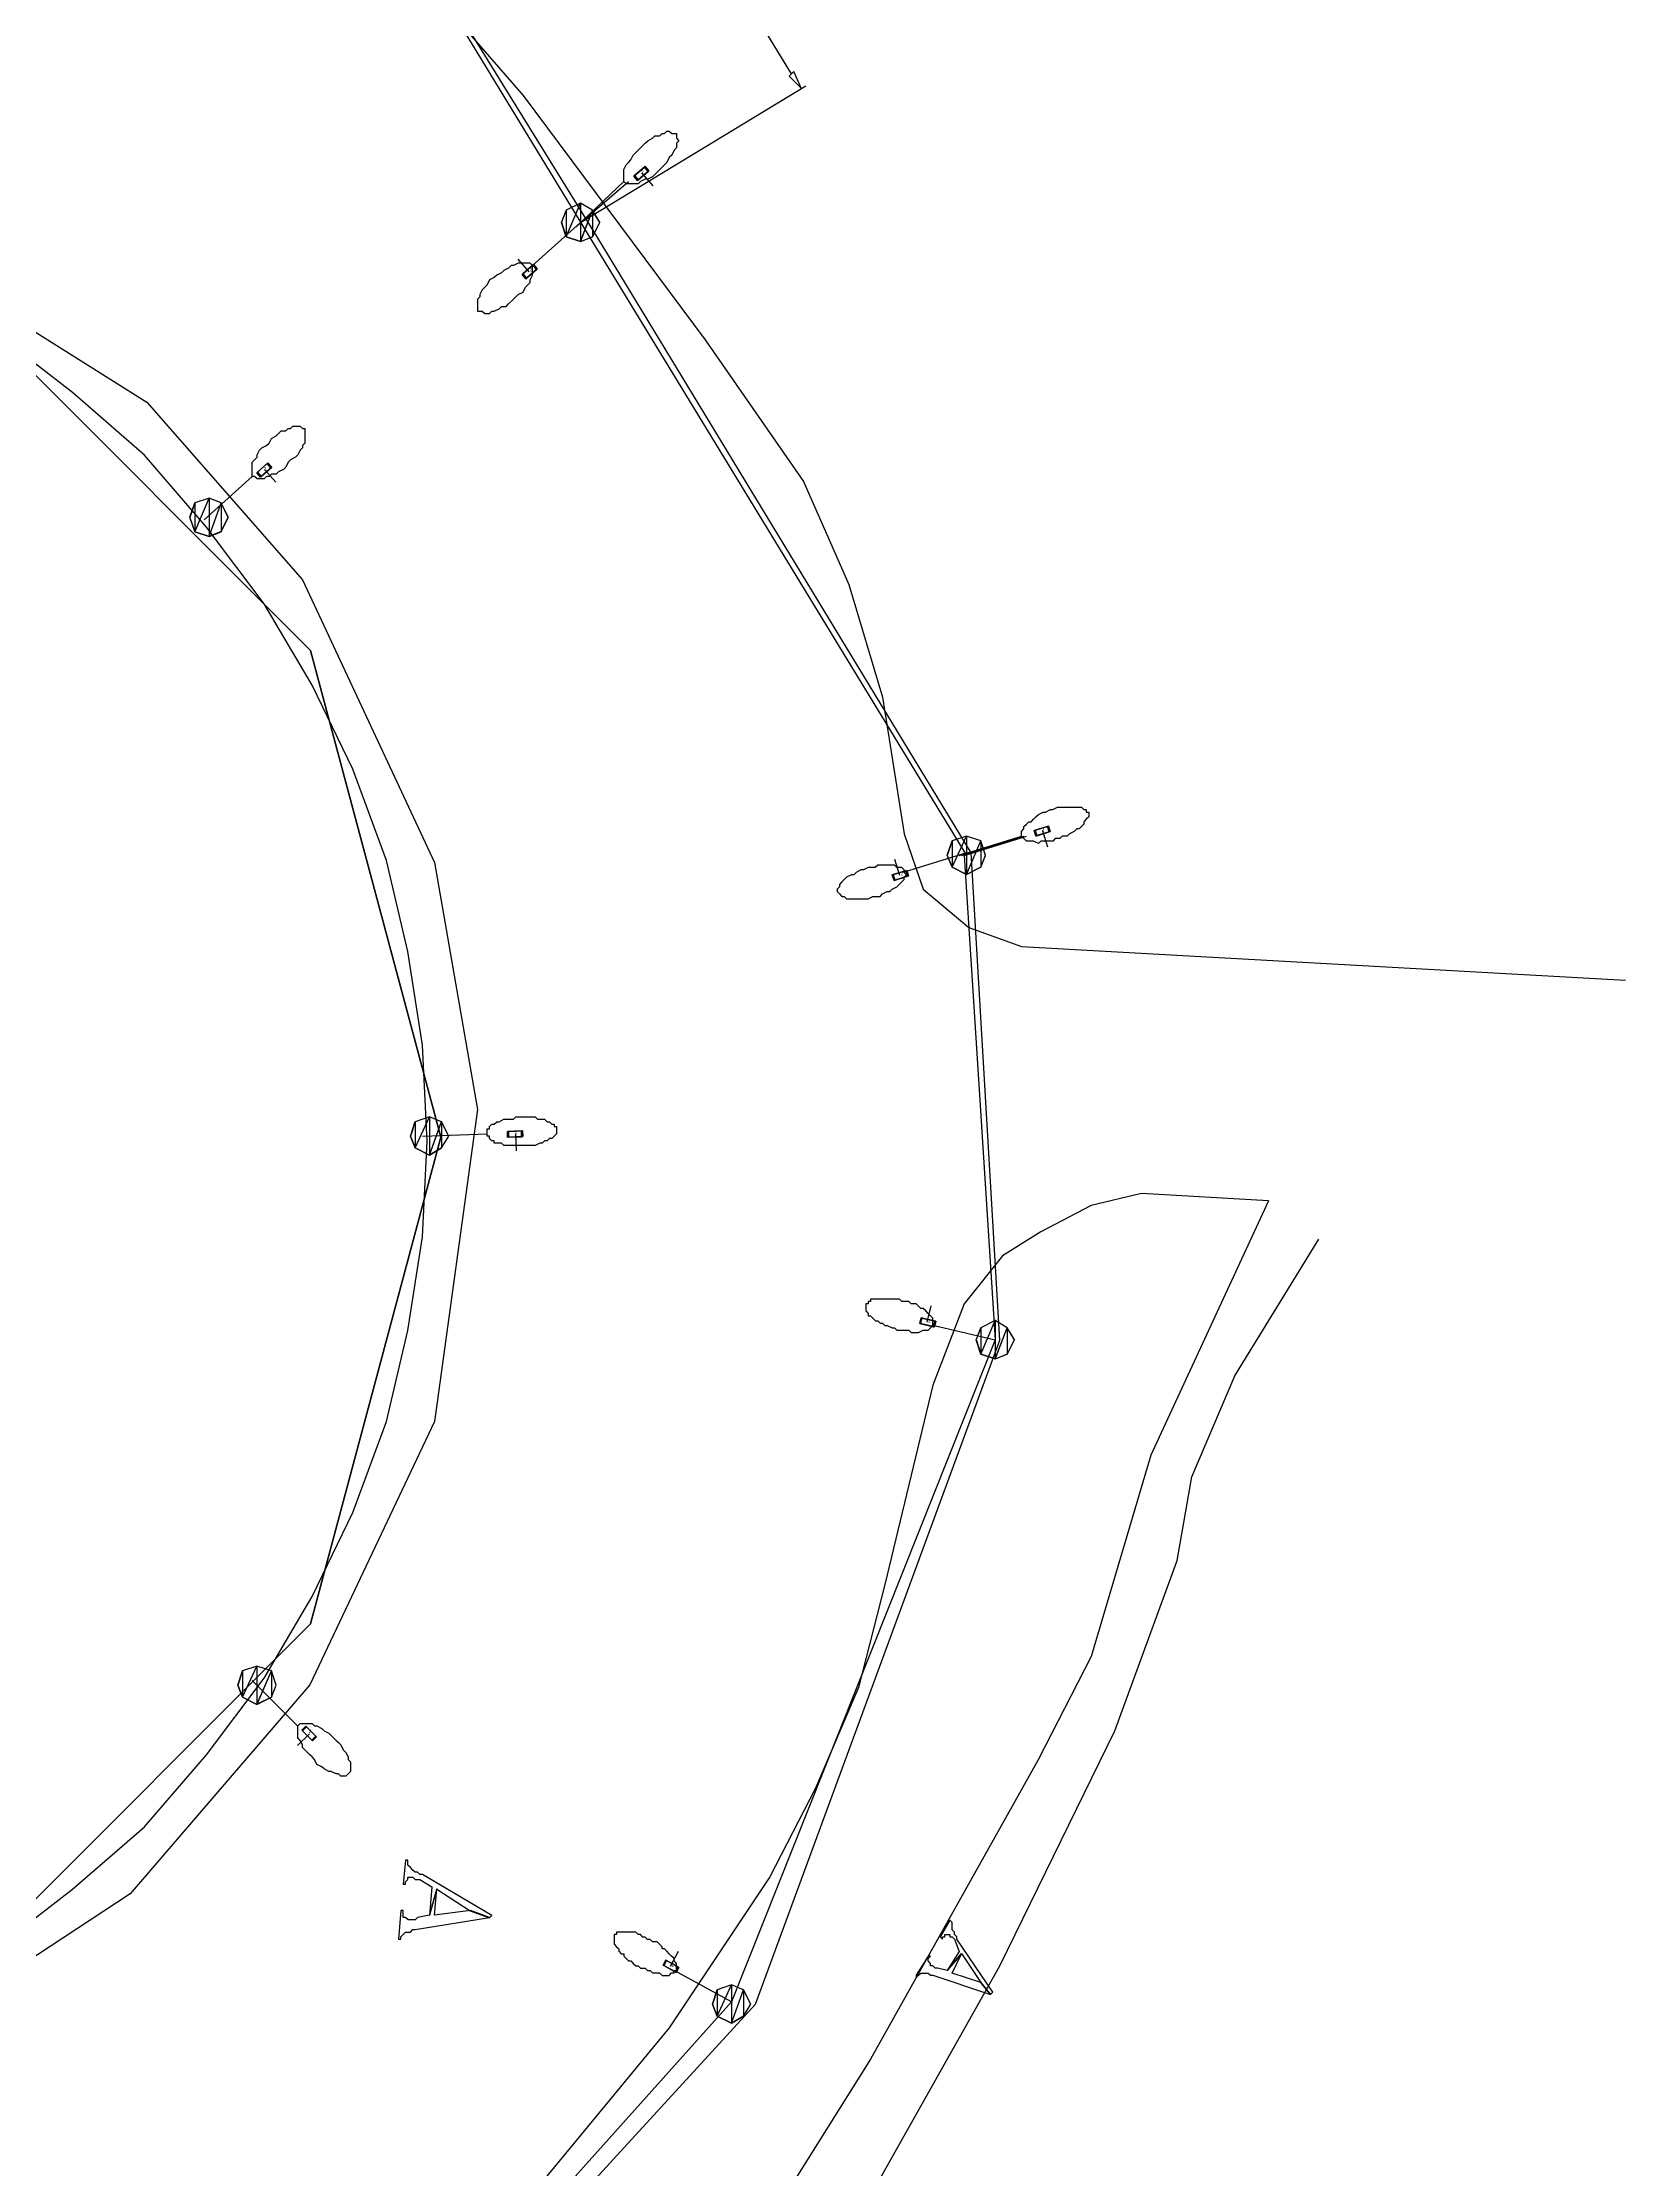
# Model space of a CAD drawing. Extents: x 212106 to 638151, y -1311344 to 1260505.
# Drawn here: x 316853 to 364030, y -343295 to -279941 of the extents above; entities that cross this region are included whole.
import ezdxf

# ---------------------------------------------------------------- set-up
doc = ezdxf.new("R2010")
doc.units = 0
doc.header["$MEASUREMENT"] = 0
for name, color, linetype in [('at_Entity', 7, 'Continuous'), ('DLXLUM02', 6, 'Continuous'), ('DLXLUMEX', 2, 'Continuous'), ('DLXSCENE', 7, 'Continuous')]:
    doc.layers.add(name, color=color, linetype=linetype)

# ---------------------------------------------------------------- blocks, each defined once
blk = doc.blocks.new('*U75')
at = {"color": 1}
blk.add_line((-22, -20), (-353, 355), dxfattribs=at)
for p, q in [((79, 183), (-236, -95)), ((-236, -95), (79, 183)), ((101, 203), (-214, -75)), ((-214, -75), (101, 203)), ((-124, -222), (191, 56)), ((191, 56), (-124, -222)), ((-101, -203), (214, 75)), ((214, 75), (-101, -203)), ((101, 203), (79, 183)), ((79, 183), (101, 203)), ((191, 56), (79, 183)), ((79, 183), (191, 56)), ((214, 75), (101, 203)), ((101, 203), (214, 75)), ((191, 56), (214, 75)), ((214, 75), (191, 56)), ((-214, -75), (-236, -95)), ((-236, -95), (-214, -75)), ((-236, -95), (-124, -222)), ((-124, -222), (-236, -95)), ((-214, -75), (-101, -203)), ((-101, -203), (-214, -75)), ((-101, -203), (-124, -222)), ((-124, -222), (-101, -203))]:
    blk.add_line(p, q)
at = {"layer": 'DLXLUMEX', "color": 7}
blk.add_text('2', height=100, dxfattribs=at).set_placement((0, 0))
blk = doc.blocks.new('*U76')
for p, q in [((146, 136), (-254, 9)), ((-254, 9), (146, 136)), ((-226, 18), (-254, 9)), ((-254, 9), (-226, 18)), ((-254, 9), (-203, -153)), ((-203, -153), (-254, 9)), ((175, 144), (-226, 18)), ((-226, 18), (175, 144)), ((-226, 18), (-175, -144)), ((-175, -144), (-226, 18)), ((175, 144), (146, 136)), ((146, 136), (175, 144)), ((198, -27), (146, 136)), ((146, 136), (198, -27)), ((226, -18), (175, 144)), ((175, 144), (226, -18)), ((-203, -153), (198, -27)), ((198, -27), (-203, -153)), ((-175, -144), (-203, -153)), ((-203, -153), (-175, -144)), ((-175, -144), (226, -18)), ((226, -18), (-175, -144)), ((198, -27), (226, -18)), ((226, -18), (198, -27))]:
    blk.add_line(p, q)
at = {"color": 1}
blk.add_line((-28, -9), (-179, 468), dxfattribs=at)
at = {"layer": 'DLXLUMEX', "color": 7}
blk.add_text('2', height=100, dxfattribs=at).set_placement((0, 0))
blk = doc.blocks.new('*U77')
for p, q in [((-213, 139), (-253, -27)), ((-253, -27), (-213, 139)), ((-184, 132), (-224, -34)), ((-224, -34), (-184, 132)), ((-184, 132), (-213, 139)), ((-213, 139), (-184, 132)), ((195, 40), (-213, 139)), ((-213, 139), (195, 40)), ((224, 34), (-184, 132)), ((-184, 132), (224, 34)), ((155, -125), (195, 40)), ((195, 40), (155, -125)), ((184, -132), (224, 34)), ((224, 34), (184, -132)), ((224, 34), (195, 40)), ((195, 40), (224, 34)), ((-253, -27), (155, -125)), ((-224, -34), (-253, -27)), ((-253, -27), (-224, -34)), ((155, -125), (-253, -27)), ((-224, -34), (184, -132)), ((184, -132), (-224, -34)), ((155, -125), (184, -132)), ((184, -132), (155, -125))]:
    blk.add_line(p, q)
at = {"color": 1}
blk.add_line((-29, 7), (88, 493), dxfattribs=at)
at = {"layer": 'DLXLUMEX', "color": 7}
blk.add_text('2', height=100, dxfattribs=at).set_placement((0, 0))
blk = doc.blocks.new('*U79')
for p, q in [((-170, 189), (-251, 40)), ((-251, 40), (-170, 189)), ((-225, 26), (-251, 40)), ((-251, 40), (118, -161)), ((-251, 40), (-225, 26)), ((118, -161), (-251, 40)), ((-144, 175), (-225, 26)), ((-225, 26), (-144, 175)), ((-225, 26), (144, -175)), ((144, -175), (-225, 26)), ((-144, 175), (-170, 189)), ((-170, 189), (-144, 175)), ((199, -11), (-170, 189)), ((-170, 189), (199, -11)), ((225, -26), (-144, 175)), ((-144, 175), (225, -26)), ((118, -161), (199, -11)), ((199, -11), (118, -161)), ((118, -161), (144, -175)), ((144, -175), (118, -161)), ((144, -175), (225, -26)), ((225, -26), (144, -175)), ((225, -26), (199, -11)), ((199, -11), (225, -26))]:
    blk.add_line(p, q)
at = {"color": 1}
blk.add_line((-26, 14), (213, 454), dxfattribs=at)
at = {"layer": 'DLXLUMEX', "color": 7}
blk.add_text('2', height=100, dxfattribs=at).set_placement((0, 0))
blk = doc.blocks.new('*U87')
for p, q in [((99, 204), (-213, -78)), ((-213, -78), (99, 204)), ((121, 224), (-191, -58)), ((-191, -58), (121, 224)), ((-99, -204), (213, 78)), ((213, 78), (-99, -204)), ((-77, -184), (235, 98)), ((235, 98), (-77, -184)), ((99, 204), (121, 224)), ((121, 224), (99, 204)), ((213, 78), (99, 204)), ((99, 204), (213, 78)), ((235, 98), (121, 224)), ((121, 224), (235, 98)), ((213, 78), (235, 98)), ((235, 98), (213, 78)), ((-191, -58), (-213, -78)), ((-213, -78), (-191, -58)), ((-213, -78), (-99, -204)), ((-99, -204), (-213, -78)), ((-191, -58), (-77, -184)), ((-77, -184), (-191, -58)), ((-99, -204), (-77, -184)), ((-77, -184), (-99, -204))]:
    blk.add_line(p, q)
at = {"color": 1}
blk.add_line((22, 20), (357, -351), dxfattribs=at)
at = {"layer": 'DLXLUMEX', "color": 7}
blk.add_text('2', height=100, dxfattribs=at).set_placement((0, 0))
blk = doc.blocks.new('*U88')
for p, q in [((206, 94), (-213, 76)), ((-213, 76), (206, 94)), ((-184, 77), (-213, 76)), ((-213, 76), (-184, 77)), ((-213, 76), (-206, -94)), ((-206, -94), (-213, 76)), ((236, 95), (-184, 77)), ((-184, 77), (236, 95)), ((-184, 77), (-177, -92)), ((-177, -92), (-184, 77)), ((206, 94), (236, 95)), ((236, 95), (206, 94)), ((213, -76), (206, 94)), ((206, 94), (213, -76)), ((243, -75), (236, 95)), ((236, 95), (243, -75)), ((-206, -94), (213, -76)), ((213, -76), (-206, -94)), ((-206, -94), (-177, -92)), ((-177, -92), (-206, -94)), ((-177, -92), (243, -75)), ((243, -75), (-177, -92)), ((213, -76), (243, -75)), ((243, -75), (213, -76))]:
    blk.add_line(p, q)
at = {"color": 1}
blk.add_line((30, 1), (50, -498), dxfattribs=at)
at = {"layer": 'DLXLUMEX', "color": 7}
blk.add_text('2', height=100, dxfattribs=at).set_placement((0, 0))
blk = doc.blocks.new('*U90')
for p, q in [((-87, 209), (-208, 90)), ((-208, 90), (-87, 209)), ((-208, 90), (87, -209)), ((87, -209), (-208, 90)), ((-208, 90), (-187, 69)), ((-187, 69), (-208, 90)), ((-66, 188), (-187, 69)), ((-187, 69), (-66, 188)), ((-187, 69), (108, -231)), ((108, -231), (-187, 69)), ((208, -90), (-87, 209)), ((-66, 188), (-87, 209)), ((-87, 209), (208, -90)), ((-87, 209), (-66, 188)), ((229, -111), (-66, 188)), ((-66, 188), (229, -111)), ((87, -209), (208, -90)), ((208, -90), (87, -209)), ((87, -209), (108, -231)), ((108, -231), (87, -209)), ((108, -231), (229, -111)), ((229, -111), (108, -231)), ((208, -90), (229, -111)), ((229, -111), (208, -90))]:
    blk.add_line(p, q)
at = {"color": 1}
blk.add_line((21, -21), (-335, -372), dxfattribs=at)
at = {"layer": 'DLXLUMEX', "color": 7}
blk.add_text('2', height=100, dxfattribs=at).set_placement((0, 0))
blk = doc.blocks.new('*U95')
for p, q in [((103, 202), (-214, -74)), ((-214, -74), (103, 202)), ((125, 222), (-192, -54)), ((-192, -54), (125, 222)), ((-103, -202), (214, 74)), ((214, 74), (-103, -202)), ((-80, -183), (237, 94)), ((237, 94), (-80, -183)), ((103, 202), (125, 222)), ((125, 222), (103, 202)), ((214, 74), (103, 202)), ((103, 202), (214, 74)), ((237, 94), (125, 222)), ((125, 222), (237, 94)), ((214, 74), (237, 94)), ((237, 94), (214, 74)), ((-192, -54), (-214, -74)), ((-214, -74), (-192, -54)), ((-214, -74), (-103, -202)), ((-103, -202), (-214, -74)), ((-192, -54), (-80, -183)), ((-80, -183), (-192, -54)), ((-103, -202), (-80, -183)), ((-80, -183), (-103, -202))]:
    blk.add_line(p, q)
at = {"color": 1}
blk.add_line((22, 20), (351, -357), dxfattribs=at)
at = {"layer": 'DLXLUMEX', "color": 7}
blk.add_text('2', height=100, dxfattribs=at).set_placement((0, 0))
blk = doc.blocks.new('*U96')
for p, q in [((176, 143), (-226, 19)), ((-226, 19), (176, 143)), ((-197, 28), (-226, 19)), ((-226, 19), (-197, 28)), ((-226, 19), (-176, -143)), ((-176, -143), (-226, 19)), ((204, 152), (-197, 28)), ((-197, 28), (204, 152)), ((-197, 28), (-147, -134)), ((-147, -134), (-197, 28)), ((176, 143), (204, 152)), ((204, 152), (176, 143)), ((226, -19), (176, 143)), ((176, 143), (226, -19)), ((254, -11), (204, 152)), ((204, 152), (254, -11)), ((-176, -143), (226, -19)), ((226, -19), (-176, -143)), ((-176, -143), (-147, -134)), ((-147, -134), (-176, -143)), ((-147, -134), (254, -11)), ((254, -11), (-147, -134)), ((226, -19), (254, -11)), ((254, -11), (226, -19))]:
    blk.add_line(p, q)
at = {"color": 1}
blk.add_line((28, 9), (176, -469), dxfattribs=at)
at = {"layer": 'DLXLUMEX', "color": 7}
blk.add_text('2', height=100, dxfattribs=at).set_placement((0, 0))
blk = doc.blocks.new('*U97')
for p, q in [((-24541, -314327), (-40111, -289181)), ((-13398, -332676), (-24541, -314327)), ((-43706, -316027), (-33091, -326642)), ((-33091, -326642), (-43706, -316027)), ((-33091, -326642), (-29206, -341142)), ((-29206, -341142), (-33091, -326642)), ((-12542, -347185), (-13398, -332676)), ((-29206, -341142), (-33091, -355642)), ((-33091, -355642), (-29206, -341142)), ((-19827, -366970), (-12542, -347185)), ((-33091, -355642), (-43706, -366257)), ((-43706, -366257), (-33091, -355642)), ((-31611, -379816), (-19827, -366970))]:
    blk.add_line(p, q)

msp = doc.modelspace()

# ---------------------------------------------------------------- linework, layer by layer
at = {"layer": 'at_Entity', "color": 1}
for p, q in [((317818, -260587), (344388, -304158)), ((317746, -290370), (315532, -288657)), ((319889, -292233), (317746, -290370)), ((321745, -294372), (319889, -292233)), ((323460, -296661), (321745, -294372)), ((324889, -299084), (323460, -296661)), ((326103, -301587), (324889, -299084)), ((327103, -304302), (326103, -301587)), ((327745, -307017), (327103, -304302)), ((344317, -304153), (345245, -318580)), ((328174, -309804), (327745, -307017)), ((328317, -312661), (328174, -309804)), ((328174, -315519), (328317, -312661)), ((327745, -318305), (328174, -315519)), ((327103, -321013), (327745, -318305)), ((345245, -318580), (337389, -338297)), ((326103, -323728), (327103, -321013)), ((324889, -326230), (326103, -323728)), ((323460, -328661), (324889, -326230)), ((321745, -330943), (323460, -328661)), ((319889, -333090), (321745, -330943)), ((317746, -334945), (319889, -333090)), ((315532, -336658), (317746, -334945)), ((337389, -338297), (326246, -350727))]:
    msp.add_line(p, q, dxfattribs=at)
at = {"layer": 'at_Entity', "color": 0}
for p, q in [((339174, -280869), (332531, -270010)), ((326460, -276089), (331174, -281517)), ((332889, -285302), (339603, -281231)), ((339246, -280799), (339103, -280941)), ((339103, -280941), (339460, -281297)), ((339460, -281297), (339246, -280799)), ((331174, -281517), (336603, -288798)), ((334533, -283220), (334604, -283149)), ((334604, -283149), (334747, -283007)), ((334747, -283007), (334818, -282935)), ((334818, -282935), (334890, -282864)), ((334890, -282864), (335032, -282793)), ((335032, -282793), (335104, -282722)), ((335104, -282722), (335247, -282722)), ((335247, -282722), (335318, -282651)), ((335318, -282651), (335389, -282651)), ((335389, -282651), (335461, -282580)), ((335461, -282580), (335532, -282580)), ((335532, -282580), (335604, -282651)), ((335604, -282651), (335675, -282651)), ((335675, -283149), (335604, -283291)), ((335675, -282651), (335746, -282651)), ((335746, -283078), (335675, -283149)), ((335746, -282651), (335746, -282722)), ((335746, -282651), (335746, -282651)), ((335746, -282722), (335746, -282793)), ((335746, -282793), (335818, -282864)), ((335818, -282864), (335746, -282935)), ((335746, -282935), (335746, -283007)), ((335746, -283007), (335746, -283078)), ((334176, -283726), (334247, -283583)), ((334176, -283797), (334176, -283726)), ((334176, -283868), (334176, -283797)), ((334247, -283583), (334318, -283512)), ((334318, -283512), (334390, -283433)), ((334390, -283433), (334461, -283291)), ((334461, -283291), (334533, -283220)), ((335247, -283726), (335104, -283868)), ((335318, -283654), (335247, -283726)), ((335389, -283583), (335318, -283654)), ((335461, -283512), (335389, -283583)), ((335532, -283362), (335461, -283512)), ((335604, -283291), (335532, -283362)), ((332746, -285439), (334175, -284082)), ((332818, -285368), (334317, -284082)), ((334176, -283939), (334176, -283868)), ((334176, -284010), (334176, -283939)), ((334176, -284081), (334176, -284010)), ((334247, -284152), (334176, -284081)), ((334318, -284152), (334247, -284152)), ((334390, -284152), (334318, -284152)), ((334461, -284152), (334390, -284152)), ((334533, -284152), (334461, -284152)), ((334604, -284152), (334533, -284152)), ((334675, -284081), (334604, -284152)), ((334818, -284010), (334675, -284081)), ((334890, -284010), (334818, -284010)), ((335032, -283939), (334890, -284010)), ((335104, -283868), (335032, -283939)), ((311105, -285077), (319962, -290655)), ((332317, -285298), (332460, -284943)), ((332317, -285298), (332460, -284943)), ((332461, -284935), (332318, -285290)), ((332461, -284935), (332318, -285290)), ((332461, -284935), (332318, -285290)), ((332461, -284935), (332318, -285290)), ((332460, -284943), (332460, -285732)), ((332460, -284943), (332460, -285732)), ((332889, -284722), (332461, -284935)), ((332889, -284722), (332461, -284935)), ((332461, -285724), (332889, -284722)), ((332461, -285724), (332889, -284722)), ((332889, -284722), (332461, -284935)), ((332889, -284722), (332461, -284935)), ((332889, -284722), (332461, -284935)), ((332461, -285724), (332889, -284722)), ((332461, -285724), (332889, -284722)), ((332889, -284722), (332461, -284935)), ((332461, -284935), (332461, -285724)), ((332461, -284935), (332461, -285724)), ((332888, -285874), (333245, -284943)), ((332888, -285874), (333245, -284943)), ((333247, -284935), (332889, -284722)), ((333247, -284935), (332889, -284722)), ((332889, -284722), (332889, -285866)), ((332889, -284722), (332889, -285866)), ((333247, -284935), (332889, -284722)), ((333247, -284935), (332889, -284722)), ((333247, -284935), (332889, -284722)), ((332889, -284722), (332889, -285866)), ((332889, -284722), (332889, -285866)), ((333247, -284935), (332889, -284722)), ((332889, -285866), (333247, -284935)), ((332889, -285866), (333247, -284935)), ((333460, -285298), (333245, -284943)), ((333245, -284943), (333245, -285732)), ((333245, -284943), (333245, -285732)), ((333460, -285298), (333245, -284943)), ((333245, -284943), (333245, -285732)), ((333245, -284943), (333245, -285732)), ((333461, -285290), (333247, -284935)), ((333461, -285290), (333247, -284935)), ((333461, -285290), (333247, -284935)), ((333461, -285290), (333247, -284935)), ((332889, -285297), (331461, -286584)), ((332460, -285732), (332317, -285298)), ((332460, -285732), (332317, -285298)), ((332318, -285290), (332461, -285724)), ((332318, -285290), (332461, -285724)), ((332318, -285290), (332461, -285724)), ((332318, -285290), (332461, -285724)), ((332461, -285724), (332889, -285866)), ((332889, -285866), (332461, -285724)), ((332461, -285724), (332889, -285866)), ((332461, -285724), (332889, -285866)), ((332889, -285866), (332461, -285724)), ((332461, -285724), (332889, -285866)), ((332889, -285866), (333247, -285724)), ((332889, -285866), (333247, -285724)), ((332889, -285866), (333247, -285724)), ((332889, -285866), (333247, -285724)), ((333245, -285732), (333460, -285298)), ((333245, -285732), (333460, -285298)), ((333247, -285724), (333461, -285290)), ((333247, -285724), (333461, -285290)), ((333247, -285724), (333461, -285290)), ((333247, -285724), (333461, -285290)), ((333245, -285732), (332888, -285874)), ((333245, -285732), (332888, -285874)), ((332889, -285866), (332889, -285866)), ((332889, -285866), (332889, -285866)), ((332889, -285866), (332889, -285866)), ((330317, -286940), (330174, -287011)), ((330389, -286870), (330317, -286940)), ((330531, -286799), (330389, -286870)), ((330603, -286728), (330531, -286799)), ((330745, -286657), (330603, -286728)), ((330817, -286586), (330745, -286657)), ((330889, -286586), (330817, -286586)), ((331031, -286515), (330889, -286586)), ((331103, -286515), (331031, -286515)), ((331174, -286515), (331103, -286515)), ((331246, -286515), (331174, -286515)), ((331317, -286515), (331246, -286515)), ((331388, -286515), (331317, -286515)), ((331460, -286586), (331388, -286515)), ((331388, -287011), (331460, -286870)), ((331460, -286657), (331460, -286586)), ((331460, -286728), (331460, -286657)), ((331460, -286799), (331460, -286728)), ((331460, -286870), (331460, -286799)), ((329888, -287515), (329817, -287586)), ((329817, -287586), (329817, -287657)), ((329960, -287303), (329888, -287445)), ((329888, -287445), (329888, -287515)), ((330031, -287232), (329960, -287303)), ((330103, -287161), (330031, -287232)), ((330174, -287011), (330103, -287161)), ((330745, -287728), (330889, -287586)), ((330889, -287586), (330960, -287515)), ((330960, -287515), (331031, -287445)), ((331031, -287445), (331174, -287374)), ((331174, -287374), (331246, -287232)), ((331246, -287232), (331317, -287161)), ((331317, -287161), (331388, -287090)), ((331388, -287090), (331388, -287011)), ((329817, -287657), (329817, -287728)), ((329817, -287728), (329817, -287799)), ((329817, -287799), (329817, -287870)), ((329817, -287870), (329817, -287941)), ((329817, -287941), (329888, -287941)), ((329817, -287941), (329817, -287941)), ((329888, -287941), (329960, -287941)), ((329960, -287941), (330031, -288012)), ((330031, -288012), (330103, -288012)), ((330103, -288012), (330174, -288012)), ((330174, -288012), (330246, -287941)), ((330246, -287941), (330317, -287941)), ((330317, -287941), (330460, -287870)), ((330460, -287870), (330531, -287799)), ((330531, -287799), (330674, -287799)), ((330674, -287799), (330745, -287728)), ((336603, -288798), (339531, -293018)), ((319962, -290655), (324604, -295941)), ((324246, -291441), (324318, -291370)), ((324318, -291370), (324460, -291370)), ((324460, -291370), (324532, -291370)), ((324532, -291370), (324603, -291441)), ((323318, -292084), (323389, -292013)), ((323389, -292013), (323532, -291943)), ((323532, -291943), (323604, -291872)), ((323604, -291872), (323675, -291731)), ((323675, -291731), (323818, -291653)), ((323818, -291653), (323889, -291582)), ((323889, -291582), (323961, -291511)), ((323961, -291511), (324103, -291511)), ((324103, -291511), (324175, -291441)), ((324175, -291441), (324246, -291441)), ((324603, -292013), (324532, -292084)), ((324603, -291441), (324675, -291441)), ((324675, -291872), (324603, -291943)), ((324603, -291943), (324603, -292013)), ((324675, -291441), (324675, -291511)), ((324675, -291441), (324675, -291441)), ((324675, -291511), (324675, -291582)), ((324675, -291582), (324675, -291653)), ((324675, -291653), (324675, -291731)), ((324675, -291731), (324675, -291872)), ((323104, -292445), (323175, -292367)), ((323104, -292586), (323104, -292445)), ((323104, -292657), (323104, -292586)), ((323104, -292728), (323104, -292657)), ((323175, -292367), (323246, -292296)), ((323246, -292225), (323318, -292084)), ((323246, -292296), (323246, -292225)), ((324032, -292657), (323889, -292728)), ((324103, -292586), (324032, -292657)), ((324175, -292445), (324103, -292586)), ((324246, -292367), (324175, -292445)), ((324389, -292296), (324246, -292367)), ((324460, -292225), (324389, -292296)), ((324532, -292084), (324460, -292225)), ((321675, -294157), (323103, -292872)), ((323104, -292798), (323104, -292728)), ((323104, -292869), (323104, -292798)), ((323175, -292869), (323104, -292869)), ((323246, -292939), (323175, -292869)), ((323318, -292939), (323246, -292939)), ((323389, -292939), (323318, -292939)), ((323461, -292939), (323389, -292939)), ((323532, -292869), (323461, -292939)), ((323604, -292869), (323532, -292869)), ((323675, -292798), (323604, -292869)), ((323818, -292798), (323675, -292798)), ((323889, -292728), (323818, -292798)), ((339531, -293018), (340888, -296087)), ((321247, -294083), (321390, -293652)), ((321247, -294083), (321390, -293652)), ((321389, -293653), (321247, -294084)), ((321389, -293653), (321247, -294084)), ((321389, -293653), (321247, -294084)), ((321389, -293653), (321247, -294084)), ((321818, -293512), (321389, -293653)), ((321818, -293512), (321389, -293653)), ((321389, -294515), (321818, -293512)), ((321389, -294515), (321818, -293512)), ((321818, -293512), (321389, -293653)), ((321818, -293512), (321389, -293653)), ((321818, -293512), (321389, -293653)), ((321389, -294515), (321818, -293512)), ((321389, -294515), (321818, -293512)), ((321818, -293512), (321389, -293653)), ((321389, -293653), (321389, -294515)), ((321389, -293653), (321389, -294515)), ((321390, -293652), (321390, -294506)), ((321390, -293652), (321390, -294506)), ((322175, -293653), (321818, -293512)), ((322175, -293653), (321818, -293512)), ((321818, -293512), (321818, -294656)), ((321818, -293512), (321818, -294656)), ((322175, -293653), (321818, -293512)), ((322175, -293653), (321818, -293512)), ((322175, -293653), (321818, -293512)), ((321818, -293512), (321818, -294656)), ((321818, -293512), (321818, -294656)), ((322175, -293653), (321818, -293512)), ((321818, -294655), (322175, -293652)), ((321818, -294655), (322175, -293652)), ((321818, -294656), (322175, -293653)), ((321818, -294656), (322175, -293653)), ((322390, -294083), (322175, -293652)), ((322175, -293652), (322175, -294506)), ((322175, -293652), (322175, -294506)), ((322390, -294083), (322175, -293652)), ((322175, -293652), (322175, -294506)), ((322175, -293652), (322175, -294506)), ((322389, -294084), (322175, -293653)), ((322389, -294084), (322175, -293653)), ((322389, -294084), (322175, -293653)), ((322389, -294084), (322175, -293653)), ((321390, -294506), (321247, -294083)), ((321390, -294506), (321247, -294083)), ((321247, -294084), (321389, -294515)), ((321247, -294084), (321389, -294515)), ((321247, -294084), (321389, -294515)), ((321247, -294084), (321389, -294515)), ((321389, -294515), (321818, -294656)), ((321818, -294656), (321389, -294515)), ((321389, -294515), (321818, -294656)), ((321389, -294515), (321818, -294656)), ((321818, -294656), (321389, -294515)), ((321389, -294515), (321818, -294656)), ((322175, -294506), (321818, -294655)), ((322175, -294506), (321818, -294655)), ((321818, -294656), (322175, -294515)), ((321818, -294656), (322175, -294515)), ((321818, -294656), (322175, -294515)), ((321818, -294656), (322175, -294515)), ((322175, -294506), (322390, -294083)), ((322175, -294506), (322390, -294083)), ((322175, -294515), (322389, -294084)), ((322175, -294515), (322389, -294084)), ((322175, -294515), (322389, -294084)), ((322175, -294515), (322389, -294084)), ((321818, -294656), (321818, -294656)), ((321818, -294656), (321818, -294656)), ((321818, -294656), (321818, -294656)), ((324604, -295941), (328533, -304363)), ((340888, -296087), (341888, -299442)), ((341888, -299442), (342531, -303515)), ((346746, -302861), (346889, -302791)), ((346889, -302791), (346961, -302791)), ((346961, -302791), (347103, -302721)), ((347103, -302721), (347175, -302721)), ((347175, -302721), (347318, -302721)), ((347318, -302721), (347390, -302721)), ((347390, -302721), (347532, -302721)), ((347532, -302721), (347603, -302721)), ((347603, -302721), (347675, -302721)), ((347675, -302721), (347747, -302721)), ((347747, -302721), (347818, -302721)), ((347818, -302721), (347890, -302791)), ((347890, -302791), (347960, -302791)), ((347960, -302791), (347960, -302861)), ((346032, -303437), (346104, -303367)), ((346032, -303507), (346032, -303437)), ((346104, -303289), (346175, -303219)), ((346104, -303367), (346104, -303289)), ((346175, -303219), (346246, -303149)), ((346246, -303149), (346318, -303149)), ((346318, -303149), (346389, -303079)), ((346389, -303079), (346461, -303009)), ((346461, -303009), (346532, -302939)), ((346532, -302939), (346675, -302861)), ((346675, -302861), (346746, -302861)), ((347603, -303437), (347460, -303507)), ((347675, -303367), (347603, -303437)), ((347747, -303367), (347675, -303367)), ((347818, -303289), (347747, -303367)), ((347890, -303219), (347818, -303289)), ((347960, -303079), (347890, -303149)), ((347890, -303149), (347890, -303219)), ((347960, -302861), (348032, -302861)), ((348032, -303009), (347960, -303079)), ((348032, -302861), (348032, -302939)), ((348032, -302861), (348032, -302861)), ((348032, -302939), (348032, -303009)), ((342531, -303515), (343103, -305156)), ((344388, -304080), (342531, -304656)), ((343960, -303723), (343817, -304158)), ((343960, -303723), (343817, -304158)), ((343960, -303723), (343817, -304158)), ((343960, -303723), (343817, -304158)), ((343818, -304150), (343961, -303723)), ((343818, -304150), (343961, -303723)), ((344388, -303583), (343960, -303723)), ((344388, -303583), (343960, -303723)), ((343960, -304508), (344388, -303583)), ((343960, -304508), (344388, -303583)), ((344388, -303583), (343960, -303723)), ((344388, -303583), (343960, -303723)), ((344388, -303583), (343960, -303723)), ((343960, -304508), (344388, -303583)), ((343960, -304508), (344388, -303583)), ((344388, -303583), (343960, -303723)), ((343960, -303723), (343960, -304508)), ((343960, -303723), (343960, -304508)), ((343961, -303723), (343961, -304508)), ((343961, -303723), (343961, -304508)), ((344174, -304158), (346031, -303583)), ((344246, -304158), (346103, -303583)), ((344317, -304158), (346174, -303583)), ((344817, -303723), (344388, -303583)), ((344817, -303723), (344388, -303583)), ((344388, -303583), (344388, -304725)), ((344388, -303583), (344388, -304725)), ((344817, -303723), (344388, -303583)), ((344817, -303723), (344388, -303583)), ((344817, -303723), (344388, -303583)), ((344388, -303583), (344388, -304725)), ((344388, -303583), (344388, -304725)), ((344817, -303723), (344388, -303583)), ((344388, -304725), (344817, -303723)), ((344388, -304725), (344817, -303723)), ((344389, -304725), (344818, -303723)), ((344389, -304725), (344818, -303723)), ((344960, -304158), (344817, -303723)), ((344960, -304158), (344817, -303723)), ((344960, -304158), (344817, -303723)), ((344960, -304158), (344817, -303723)), ((344960, -304150), (344818, -303723)), ((344818, -303723), (344818, -304508)), ((344818, -303723), (344818, -304508)), ((344960, -304150), (344818, -303723)), ((344818, -303723), (344818, -304508)), ((344818, -303723), (344818, -304508)), ((346032, -303577), (346032, -303507)), ((346104, -303647), (346032, -303577)), ((346175, -303725), (346104, -303647)), ((346246, -303725), (346175, -303725)), ((346318, -303725), (346246, -303725)), ((346389, -303725), (346318, -303725)), ((346532, -303795), (346389, -303725)), ((346603, -303725), (346532, -303795)), ((346746, -303725), (346603, -303725)), ((346818, -303725), (346746, -303725)), ((346961, -303725), (346818, -303725)), ((347032, -303647), (346961, -303725)), ((347175, -303647), (347032, -303647)), ((347246, -303577), (347175, -303647)), ((347390, -303577), (347246, -303577)), ((347460, -303507), (347390, -303577)), ((328533, -304363), (329818, -311719)), ((340959, -304732), (340817, -304802)), ((341030, -304732), (340959, -304732)), ((341102, -304662), (341030, -304732)), ((341245, -304584), (341102, -304662)), ((341316, -304584), (341245, -304584)), ((341459, -304514), (341316, -304584)), ((341531, -304514), (341459, -304514)), ((341673, -304514), (341531, -304514)), ((341745, -304445), (341673, -304514)), ((341888, -304445), (341745, -304445)), ((341959, -304445), (341888, -304445)), ((342102, -304445), (341959, -304445)), ((342174, -304445), (342102, -304445)), ((342245, -304445), (342174, -304445)), ((342317, -304514), (342245, -304445)), ((342388, -304514), (342317, -304514)), ((342459, -304514), (342388, -304514)), ((342531, -304584), (342459, -304514)), ((342531, -304662), (342531, -304584)), ((342602, -304732), (342531, -304662)), ((342531, -304802), (342602, -304732)), ((343817, -304158), (343960, -304508)), ((343817, -304158), (343960, -304508)), ((343817, -304158), (343960, -304508)), ((343817, -304158), (343960, -304508)), ((343961, -304508), (343818, -304150)), ((343961, -304508), (343818, -304150)), ((343960, -304508), (344388, -304725)), ((344388, -304725), (343960, -304508)), ((343960, -304508), (344388, -304725)), ((343960, -304508), (344388, -304725)), ((344388, -304725), (343960, -304508)), ((343960, -304508), (344388, -304725)), ((344388, -304725), (344817, -304508)), ((344388, -304725), (344817, -304508)), ((344388, -304725), (344817, -304508)), ((344388, -304725), (344817, -304508)), ((344388, -304725), (344388, -304725)), ((344388, -304725), (344388, -304725)), ((344388, -304725), (344388, -304725)), ((344818, -304508), (344389, -304725)), ((344818, -304508), (344389, -304725)), ((344817, -304508), (344960, -304158)), ((344817, -304508), (344960, -304158)), ((344817, -304508), (344960, -304158)), ((344817, -304508), (344960, -304158)), ((344818, -304508), (344960, -304150)), ((344818, -304508), (344960, -304150)), ((340602, -305089), (340531, -305159)), ((340531, -305159), (340531, -305229)), ((340531, -305229), (340602, -305299)), ((340531, -305229), (340531, -305229)), ((340674, -304942), (340602, -305019)), ((340602, -305019), (340602, -305089)), ((340602, -305299), (340674, -305377)), ((340745, -304872), (340674, -304942)), ((340817, -304802), (340745, -304872)), ((341816, -305377), (341888, -305299)), ((341888, -305299), (342031, -305229)), ((342031, -305229), (342102, -305229)), ((342102, -305229), (342174, -305159)), ((342174, -305159), (342317, -305089)), ((342317, -305089), (342388, -305019)), ((342388, -305019), (342459, -304942)), ((342459, -304942), (342531, -304872)), ((342531, -304872), (342531, -304802)), ((343103, -305156), (344459, -306299)), ((340674, -305377), (340745, -305377)), ((340745, -305377), (340817, -305446)), ((340817, -305446), (340888, -305446)), ((340888, -305446), (340959, -305446)), ((340959, -305446), (341030, -305446)), ((341030, -305446), (341102, -305446)), ((341102, -305446), (341245, -305446)), ((341245, -305446), (341316, -305446)), ((341316, -305446), (341459, -305446)), ((341459, -305446), (341602, -305377)), ((341602, -305377), (341673, -305377)), ((341673, -305377), (341816, -305377)), ((344459, -306299), (346030, -306870)), ((346030, -306870), (364030, -307874)), ((327818, -312514), (327960, -312082)), ((327818, -312514), (327960, -312082)), ((327960, -312089), (327818, -312514)), ((327960, -312089), (327818, -312514)), ((327960, -312089), (327818, -312514)), ((327960, -312089), (327818, -312514)), ((328389, -311942), (327960, -312089)), ((328389, -311942), (327960, -312089)), ((327960, -312869), (328389, -311942)), ((327960, -312869), (328389, -311942)), ((328389, -311942), (327960, -312089)), ((328389, -311942), (327960, -312089)), ((328389, -311942), (327960, -312089)), ((327960, -312869), (328389, -311942)), ((327960, -312869), (328389, -311942)), ((328389, -311942), (327960, -312089)), ((327960, -312082), (327960, -312869)), ((327960, -312082), (327960, -312869)), ((327960, -312089), (327960, -312869)), ((327960, -312089), (327960, -312869)), ((328746, -312089), (328389, -311942)), ((328746, -312089), (328389, -311942)), ((328389, -311942), (328389, -313085)), ((328389, -311942), (328389, -313085)), ((328746, -312089), (328389, -311942)), ((328746, -312089), (328389, -311942)), ((328746, -312089), (328389, -311942)), ((328389, -311942), (328389, -313085)), ((328389, -311942), (328389, -313085)), ((328746, -312089), (328389, -311942)), ((328389, -313086), (328746, -312082)), ((328389, -313086), (328746, -312082)), ((328389, -313085), (328746, -312089)), ((328389, -313085), (328746, -312089)), ((329818, -311719), (328533, -321011)), ((328961, -312514), (328746, -312082)), ((328746, -312082), (328746, -312869)), ((328746, -312082), (328746, -312869)), ((328961, -312514), (328746, -312082)), ((328746, -312082), (328746, -312869)), ((328746, -312082), (328746, -312869)), ((328960, -312514), (328746, -312089)), ((328960, -312514), (328746, -312089)), ((328960, -312514), (328746, -312089)), ((328960, -312514), (328746, -312089)), ((330103, -312375), (330103, -312297)), ((330103, -312297), (330174, -312297)), ((330174, -312228), (330246, -312158)), ((330174, -312297), (330174, -312228)), ((330246, -312158), (330317, -312158)), ((330317, -312158), (330389, -312089)), ((330389, -312089), (330460, -312089)), ((330460, -312089), (330602, -312012)), ((330602, -312012), (330674, -312012)), ((330674, -312012), (330745, -312012)), ((330745, -312012), (330888, -312012)), ((330888, -312012), (330960, -311942)), ((330960, -311942), (331103, -311942)), ((331103, -311942), (331174, -311942)), ((331174, -311942), (331317, -311942)), ((331317, -311942), (331388, -311942)), ((331388, -311942), (331531, -311942)), ((331531, -311942), (331603, -312012)), ((331603, -312012), (331746, -312012)), ((331746, -312012), (331817, -312012)), ((331817, -312012), (331889, -312089)), ((331889, -312089), (331960, -312089)), ((331960, -312089), (332032, -312158)), ((332032, -312158), (332103, -312158)), ((332103, -312158), (332103, -312228)), ((332103, -312228), (332174, -312228)), ((332174, -312228), (332174, -312297)), ((332174, -312297), (332174, -312375)), ((327818, -312514), (327960, -312869)), ((327960, -312869), (327818, -312514)), ((327818, -312514), (327960, -312869)), ((327818, -312514), (327960, -312869)), ((327960, -312869), (327818, -312514)), ((327818, -312514), (327960, -312869)), ((327960, -312869), (328389, -313085)), ((328389, -313085), (327960, -312869)), ((327960, -312869), (328389, -313085)), ((327960, -312869), (328389, -313085)), ((328389, -313085), (327960, -312869)), ((327960, -312869), (328389, -313085)), ((328174, -312512), (330103, -312443)), ((328389, -313085), (328746, -312869)), ((328746, -312869), (328389, -313086)), ((328389, -313085), (328746, -312869)), ((328389, -313085), (328746, -312869)), ((328746, -312869), (328389, -313086)), ((328389, -313085), (328746, -312869)), ((328746, -312869), (328960, -312514)), ((328746, -312869), (328961, -312514)), ((328746, -312869), (328960, -312514)), ((328746, -312869), (328960, -312514)), ((328746, -312869), (328961, -312514)), ((328746, -312869), (328960, -312514)), ((330103, -312444), (330103, -312375)), ((330103, -312514), (330103, -312444)), ((330174, -312514), (330103, -312514)), ((330174, -312583), (330174, -312514)), ((330246, -312660), (330174, -312583)), ((330317, -312660), (330246, -312660)), ((330317, -312730), (330317, -312660)), ((330460, -312730), (330317, -312730)), ((330531, -312730), (330460, -312730)), ((330602, -312799), (330531, -312730)), ((330674, -312799), (330602, -312799)), ((330817, -312799), (330674, -312799)), ((330888, -312799), (330817, -312799)), ((331031, -312799), (330888, -312799)), ((331103, -312799), (331031, -312799)), ((331246, -312799), (331103, -312799)), ((331317, -312799), (331246, -312799)), ((331460, -312799), (331317, -312799)), ((331531, -312799), (331460, -312799)), ((331674, -312730), (331531, -312799)), ((331746, -312730), (331674, -312730)), ((331817, -312660), (331746, -312730)), ((331889, -312660), (331817, -312660)), ((331960, -312583), (331889, -312660)), ((332032, -312583), (331960, -312583)), ((332103, -312514), (332032, -312583)), ((332174, -312444), (332103, -312514)), ((332174, -312375), (332174, -312444)), ((332174, -312375), (332174, -312375)), ((328389, -313085), (328389, -313085)), ((328389, -313085), (328389, -313085)), ((328389, -313085), (328389, -313085)), ((349603, -314224), (348103, -314579)), ((353389, -314440), (349603, -314224)), ((348103, -314579), (346603, -315365)), ((353387, -314445), (349888, -322020)), ((346603, -315365), (345460, -316082)), ((345460, -316082), (344318, -317507)), ((352388, -319659), (354887, -315586)), ((341603, -317368), (341532, -317368)), ((341532, -317368), (341532, -317437)), ((341675, -317368), (341603, -317368)), ((341746, -317368), (341675, -317368)), ((341817, -317368), (341746, -317368)), ((341888, -317368), (341817, -317368)), ((342031, -317368), (341888, -317368)), ((342103, -317368), (342031, -317368)), ((342174, -317368), (342103, -317368)), ((342317, -317368), (342174, -317368)), ((342389, -317368), (342317, -317368)), ((342460, -317437), (342389, -317368)), ((341460, -317514), (341389, -317514)), ((341389, -317514), (341389, -317583)), ((341389, -317583), (341389, -317652)), ((341389, -317583), (341389, -317583)), ((341389, -317652), (341389, -317721)), ((341389, -317721), (341460, -317798)), ((341532, -317437), (341460, -317437)), ((341460, -317437), (341460, -317514)), ((341460, -317798), (341460, -317867)), ((341460, -317867), (341532, -317867)), ((341532, -317867), (341603, -317937)), ((341603, -317937), (341675, -318013)), ((341675, -318013), (341746, -318013)), ((341746, -318013), (341817, -318083)), ((342603, -317437), (342460, -317437)), ((342674, -317437), (342603, -317437)), ((342746, -317514), (342674, -317437)), ((342889, -317514), (342746, -317514)), ((342960, -317583), (342889, -317514)), ((343032, -317652), (342960, -317583)), ((343103, -317652), (343032, -317652)), ((343175, -317721), (343103, -317652)), ((343246, -317798), (343175, -317721)), ((343318, -317867), (343246, -317798)), ((343388, -317937), (343318, -317867)), ((343388, -318013), (343388, -317937)), ((343388, -318083), (343388, -318013)), ((344318, -317507), (343389, -319935)), ((345246, -318008), (344818, -318223)), ((345246, -318008), (344818, -318223)), ((344818, -319007), (345246, -318008)), ((344818, -319007), (345246, -318008)), ((345246, -318008), (344818, -318223)), ((345246, -318008), (344818, -318223)), ((345246, -318008), (344818, -318223)), ((344818, -319007), (345246, -318008)), ((344818, -319007), (345246, -318008)), ((345246, -318008), (344818, -318223)), ((345603, -318223), (345246, -318008)), ((345603, -318223), (345246, -318008)), ((345246, -318008), (345246, -319153)), ((345246, -318008), (345246, -319153)), ((345603, -318223), (345246, -318008)), ((345603, -318223), (345246, -318008)), ((345603, -318223), (345246, -318008)), ((345246, -318008), (345246, -319153)), ((345246, -318008), (345246, -319153)), ((345603, -318223), (345246, -318008)), ((341817, -318083), (341888, -318083)), ((341888, -318083), (341960, -318152)), ((341960, -318152), (342031, -318152)), ((342031, -318152), (342174, -318221)), ((342174, -318221), (342246, -318221)), ((342246, -318221), (342317, -318298)), ((342317, -318298), (342460, -318298)), ((342460, -318298), (342532, -318298)), ((342532, -318298), (342674, -318298)), ((342674, -318298), (342746, -318367)), ((342746, -318367), (342817, -318367)), ((342817, -318367), (342889, -318367)), ((342889, -318367), (342960, -318367)), ((342960, -318367), (343103, -318298)), ((343103, -318298), (343175, -318298)), ((343175, -318298), (343246, -318298)), ((343246, -318298), (343318, -318221)), ((343318, -318221), (343388, -318152)), ((343388, -318152), (343388, -318083)), ((345245, -318590), (343388, -318159)), ((344674, -318583), (344816, -318229)), ((344674, -318583), (344816, -318229)), ((344816, -319013), (344674, -318583)), ((344816, -319013), (344674, -318583)), ((344818, -318223), (344675, -318577)), ((344818, -318223), (344675, -318577)), ((344818, -318223), (344675, -318577)), ((344818, -318223), (344675, -318577)), ((344675, -318577), (344818, -319007)), ((344675, -318577), (344818, -319007)), ((344675, -318577), (344818, -319007)), ((344675, -318577), (344818, -319007)), ((344816, -318229), (344816, -319013)), ((344816, -318229), (344816, -319013)), ((344818, -318223), (344818, -319007)), ((344818, -318223), (344818, -319007)), ((345245, -319159), (345602, -318229)), ((345245, -319159), (345602, -318229)), ((345246, -319153), (345603, -318223)), ((345246, -319153), (345603, -318223)), ((345817, -318583), (345602, -318229)), ((345602, -318229), (345602, -319013)), ((345602, -318229), (345602, -319013)), ((345817, -318583), (345602, -318229)), ((345602, -318229), (345602, -319013)), ((345602, -318229), (345602, -319013)), ((345602, -319013), (345817, -318583)), ((345602, -319013), (345817, -318583)), ((345818, -318577), (345603, -318223)), ((345818, -318577), (345603, -318223)), ((345818, -318577), (345603, -318223)), ((345818, -318577), (345603, -318223)), ((345603, -319007), (345818, -318577)), ((345603, -319007), (345818, -318577)), ((345603, -319007), (345818, -318577)), ((345603, -319007), (345818, -318577)), ((344818, -319007), (345246, -319153)), ((345246, -319153), (344818, -319007)), ((344818, -319007), (345246, -319153)), ((344818, -319007), (345246, -319153)), ((345246, -319153), (344818, -319007)), ((344818, -319007), (345246, -319153)), ((345602, -319013), (345245, -319159)), ((345602, -319013), (345245, -319159)), ((345246, -319153), (345603, -319007)), ((345246, -319153), (345603, -319007)), ((345246, -319153), (345603, -319007)), ((345246, -319153), (345603, -319007)), ((345246, -319153), (345246, -319153)), ((345246, -319153), (345246, -319153)), ((345246, -319153), (345246, -319153)), ((343389, -319935), (341960, -325869)), ((351102, -322661), (352388, -319659)), ((328533, -321011), (324818, -328864)), ((349888, -322020), (348101, -328015)), ((350673, -325156), (351102, -322661)), ((348816, -330229), (350673, -325156)), ((341960, -325869), (341175, -328937)), ((348101, -328015), (346530, -331089)), ((322674, -328866), (322818, -328440)), ((322674, -328866), (322818, -328440)), ((322817, -328445), (322675, -328872)), ((322817, -328445), (322675, -328872)), ((322817, -328445), (322675, -328872)), ((322817, -328445), (322675, -328872)), ((323245, -328300), (322817, -328445)), ((323245, -328300), (322817, -328445)), ((322817, -329230), (323245, -328300)), ((322817, -329230), (323245, -328300)), ((323245, -328300), (322817, -328445)), ((323245, -328300), (322817, -328445)), ((323245, -328300), (322817, -328445)), ((322817, -329230), (323245, -328300)), ((322817, -329230), (323245, -328300)), ((323245, -328300), (322817, -328445)), ((322817, -328445), (322817, -329230)), ((322817, -328445), (322817, -329230)), ((322818, -328440), (322818, -329225)), ((322818, -328440), (322818, -329225)), ((323103, -328731), (324459, -330087)), ((323674, -328445), (323245, -328300)), ((323674, -328445), (323245, -328300)), ((323245, -328300), (323245, -329443)), ((323245, -328300), (323245, -329443)), ((323674, -328445), (323245, -328300)), ((323674, -328445), (323245, -328300)), ((323674, -328445), (323245, -328300)), ((323245, -328300), (323245, -329443)), ((323245, -328300), (323245, -329443)), ((323674, -328445), (323245, -328300)), ((323245, -329443), (323674, -328445)), ((323245, -329443), (323674, -328445)), ((323246, -329438), (323675, -328440)), ((323246, -329438), (323675, -328440)), ((323817, -328872), (323674, -328445)), ((323817, -328872), (323674, -328445)), ((323817, -328872), (323674, -328445)), ((323817, -328872), (323674, -328445)), ((323817, -328866), (323675, -328440)), ((323675, -328440), (323675, -329225)), ((323675, -328440), (323675, -329225)), ((323817, -328866), (323675, -328440)), ((323675, -328440), (323675, -329225)), ((323675, -328440), (323675, -329225)), ((324818, -328864), (319461, -335082)), ((322818, -329225), (322674, -328866)), ((322818, -329225), (322674, -328866)), ((322675, -328872), (322817, -329230)), ((322675, -328872), (322817, -329230)), ((322675, -328872), (322817, -329230)), ((322675, -328872), (322817, -329230)), ((322817, -329230), (323245, -329443)), ((323245, -329443), (322817, -329230)), ((322817, -329230), (323245, -329443)), ((322817, -329230), (323245, -329443)), ((323245, -329443), (322817, -329230)), ((322817, -329230), (323245, -329443)), ((323245, -329443), (323674, -329230)), ((323245, -329443), (323674, -329230)), ((323245, -329443), (323674, -329230)), ((323245, -329443), (323674, -329230)), ((323675, -329225), (323246, -329438)), ((323675, -329225), (323246, -329438)), ((323674, -329230), (323817, -328872)), ((323674, -329230), (323817, -328872)), ((323674, -329230), (323817, -328872)), ((323674, -329230), (323817, -328872)), ((323675, -329225), (323817, -328866)), ((323675, -329225), (323817, -328866)), ((341175, -328937), (339889, -331935)), ((323245, -329443), (323245, -329443)), ((323245, -329443), (323245, -329443)), ((323245, -329443), (323245, -329443)), ((324460, -330080), (324532, -330011)), ((324532, -330011), (324603, -330011)), ((324603, -330011), (324675, -330011)), ((324675, -330011), (324818, -330011)), ((324818, -330011), (324889, -330011)), ((324889, -330011), (324960, -330080)), ((324460, -330156), (324460, -330080)), ((324460, -330225), (324460, -330156)), ((324460, -330369), (324460, -330225)), ((324460, -330438), (324460, -330369)), ((324532, -330514), (324460, -330438)), ((324603, -330651), (324532, -330514)), ((324603, -330727), (324603, -330651)), ((324960, -330080), (325032, -330080)), ((325032, -330080), (325175, -330156)), ((325175, -330156), (325246, -330225)), ((325246, -330225), (325389, -330301)), ((325389, -330301), (325460, -330369)), ((325460, -330369), (325603, -330514)), ((325603, -330514), (325675, -330582)), ((325675, -330582), (325746, -330651)), ((325746, -330651), (325818, -330795)), ((345388, -337227), (348816, -330229)), ((324675, -330795), (324603, -330727)), ((324818, -330940), (324675, -330795)), ((324889, -331008), (324818, -330940)), ((324960, -331084), (324889, -331008)), ((325032, -331229), (324960, -331084)), ((325175, -331298), (325032, -331229)), ((325246, -331366), (325175, -331298)), ((325818, -330795), (325889, -330871)), ((325889, -330871), (325960, -331008)), ((325960, -331008), (325960, -331084)), ((325960, -331084), (326032, -331153)), ((326032, -331153), (326032, -331229)), ((326032, -331229), (326032, -331298)), ((326032, -331298), (326032, -331366)), ((346530, -331089), (341530, -340012)), ((325389, -331442), (325246, -331366)), ((325460, -331442), (325389, -331442)), ((325603, -331511), (325460, -331442)), ((325675, -331511), (325603, -331511)), ((325746, -331579), (325675, -331511)), ((325818, -331579), (325746, -331579)), ((325889, -331579), (325818, -331579)), ((325960, -331511), (325889, -331579)), ((326032, -331442), (325960, -331511)), ((325960, -331511), (325960, -331511)), ((326032, -331366), (326032, -331442)), ((339889, -331935), (338532, -334578)), ((327674, -334086), (327603, -334799)), ((327745, -334086), (327674, -334086)), ((327745, -334155), (327745, -334086)), ((327745, -334230), (327745, -334155)), ((327817, -334299), (327745, -334230)), ((327889, -334375), (327817, -334299)), ((327817, -334299), (327817, -334299)), ((327960, -334443), (327889, -334375)), ((328031, -334443), (327960, -334443)), ((328103, -334511), (328031, -334443)), ((319461, -335082), (312533, -339649)), ((327603, -334799), (327674, -334799)), ((327674, -334731), (327745, -334655)), ((327674, -334799), (327674, -334731)), ((327674, -334799), (327674, -334799)), ((327745, -334655), (327745, -334587)), ((327745, -334587), (327817, -334587)), ((327817, -334587), (327889, -334587)), ((327889, -334587), (327889, -334587)), ((327889, -334587), (327889, -334587)), ((327889, -334587), (327960, -334655)), ((327960, -334655), (328103, -334655)), ((328174, -334511), (328103, -334511)), ((328103, -334655), (328460, -334875)), ((330245, -335732), (328174, -334511)), ((328460, -334875), (328388, -335732)), ((328388, -335732), (328602, -334943)), ((328604, -334936), (328390, -335725)), ((328532, -335725), (328604, -334936)), ((328602, -334943), (329603, -335588)), ((338532, -334578), (335532, -339079)), ((327532, -335581), (327461, -336437)), ((327604, -335581), (327532, -335581)), ((327604, -335649), (327604, -335581)), ((327604, -335725), (327604, -335649)), ((327604, -335793), (327604, -335725)), ((328390, -335725), (328033, -335793)), ((329604, -335581), (328532, -335725)), ((329603, -335588), (330174, -335801)), ((330176, -335793), (329604, -335581)), ((330174, -335801), (330245, -335732)), ((327532, -336361), (327604, -336293)), ((327532, -336437), (327532, -336361)), ((327675, -335793), (327604, -335793)), ((327604, -336293), (327675, -336225)), ((327604, -336293), (327604, -336293)), ((327604, -336293), (327604, -336293)), ((327747, -335861), (327675, -335793)), ((327675, -336225), (327747, -336225)), ((327818, -335861), (327747, -335861)), ((327747, -336225), (327818, -336225)), ((327889, -335861), (327818, -335861)), ((327818, -336225), (327889, -336149)), ((327961, -335861), (327889, -335861)), ((327889, -336149), (327961, -336149)), ((328033, -335793), (327961, -335861)), ((327961, -336149), (330176, -335793)), ((333888, -336297), (333888, -336372)), ((333960, -336297), (333888, -336297)), ((333888, -336297), (333888, -336297)), ((333888, -336372), (333888, -336441)), ((334031, -336229), (333960, -336229)), ((333960, -336229), (333960, -336297)), ((334103, -336229), (334031, -336229)), ((334174, -336229), (334103, -336229)), ((334245, -336229), (334174, -336229)), ((334317, -336229), (334245, -336229)), ((334388, -336229), (334317, -336229)), ((334459, -336229), (334388, -336229)), ((334531, -336229), (334459, -336229)), ((334602, -336297), (334531, -336229)), ((334674, -336297), (334602, -336297)), ((334746, -336372), (334674, -336297)), ((334817, -336372), (334746, -336372)), ((334888, -336441), (334817, -336372)), ((343889, -335868), (343603, -336368)), ((343603, -336368), (343674, -336436)), ((343674, -336436), (343674, -336368)), ((343674, -336368), (343746, -336368)), ((343746, -336368), (343746, -336299)), ((343746, -336299), (343817, -336299)), ((343817, -336299), (343817, -336299)), ((343817, -336299), (343889, -336299)), ((343960, -335936), (343889, -335868)), ((343889, -336299), (343889, -336299)), ((343889, -336299), (343889, -336368)), ((343889, -336368), (343960, -336368)), ((343960, -336012), (343960, -335936)), ((343960, -336080), (343960, -336012)), ((343960, -336155), (343960, -336080)), ((343960, -336080), (343960, -336080)), ((344031, -336224), (343960, -336155)), ((343960, -336155), (343960, -336155)), ((343960, -336368), (344031, -336436)), ((344031, -336299), (344031, -336224)), ((344103, -336368), (344031, -336299)), ((344103, -336436), (344103, -336368)), ((327461, -336437), (327532, -336437)), ((327532, -336437), (327532, -336437)), ((333888, -336441), (333888, -336516)), ((333888, -336516), (333888, -336584)), ((333888, -336584), (333960, -336660)), ((333960, -336660), (334031, -336728)), ((334031, -336728), (334031, -336796)), ((334031, -336796), (334103, -336872)), ((334103, -336872), (334174, -336872)), ((334174, -336872), (334174, -336940)), ((334174, -336940), (334245, -337016)), ((334245, -337016), (334317, -337084)), ((334960, -336441), (334888, -336441)), ((335031, -336516), (334960, -336441)), ((335174, -336516), (335031, -336516)), ((335245, -336584), (335174, -336516)), ((335316, -336660), (335245, -336584)), ((335316, -336728), (335316, -336660)), ((335388, -336728), (335316, -336728)), ((335460, -336796), (335388, -336728)), ((335531, -336872), (335460, -336796)), ((335603, -336940), (335531, -336872)), ((335674, -337016), (335603, -336940)), ((335674, -337084), (335674, -337016)), ((343246, -336937), (342888, -337512)), ((343246, -337013), (343317, -336937)), ((343317, -336937), (343246, -336937)), ((343246, -337081), (343246, -337013)), ((344174, -336799), (343817, -337367)), ((343817, -337367), (344245, -336867)), ((344245, -336869), (343817, -337368)), ((343960, -337444), (344245, -336869)), ((344031, -336436), (344174, -336799)), ((345174, -338011), (344103, -336436)), ((344245, -336867), (344817, -337723)), ((334317, -337084), (334388, -337084)), ((334388, -337084), (334459, -337160)), ((334459, -337160), (334531, -337228)), ((334531, -337228), (334602, -337228)), ((334602, -337228), (334674, -337296)), ((334674, -337296), (334817, -337296)), ((334817, -337296), (334888, -337372)), ((334888, -337372), (334960, -337372)), ((334960, -337372), (335031, -337440)), ((335031, -337440), (335102, -337440)), ((335102, -337440), (335174, -337440)), ((335174, -337440), (335245, -337440)), ((335245, -337440), (335316, -337516)), ((335316, -337516), (335388, -337516)), ((335388, -337516), (335460, -337516)), ((335460, -337516), (335531, -337516)), ((335531, -337516), (335603, -337440)), ((335603, -337440), (335674, -337440)), ((335745, -337160), (335674, -337084)), ((337388, -338300), (335674, -337370)), ((335674, -337440), (335674, -337372)), ((335674, -337372), (335745, -337372)), ((335745, -337228), (335745, -337160)), ((335745, -337296), (335745, -337228)), ((335745, -337372), (335745, -337296)), ((341245, -344587), (345388, -337227)), ((342888, -337512), (342888, -337580)), ((342888, -337580), (342960, -337512)), ((342960, -337512), (343031, -337444)), ((342960, -337512), (342960, -337512)), ((343031, -337444), (343103, -337444)), ((343103, -337444), (343103, -337444)), ((343103, -337444), (343103, -337444)), ((343103, -337444), (343174, -337444)), ((343174, -337444), (343246, -337444)), ((343317, -337156), (343246, -337081)), ((343246, -337081), (343246, -337081)), ((343246, -337444), (343317, -337512)), ((343317, -337225), (343317, -337156)), ((343317, -337156), (343317, -337156)), ((343389, -337225), (343317, -337225)), ((343317, -337512), (343389, -337512)), ((343460, -337300), (343389, -337225)), ((343389, -337512), (345103, -338080)), ((343531, -337300), (343460, -337300)), ((343817, -337368), (343531, -337300)), ((344817, -337724), (343960, -337444)), ((336817, -338371), (336960, -337940)), ((336817, -338371), (336960, -337940)), ((336959, -337944), (336817, -338375)), ((336959, -337944), (336817, -338375)), ((336959, -337944), (336817, -338375)), ((336959, -337944), (336817, -338375)), ((337388, -337800), (336959, -337944)), ((337388, -337800), (336959, -337944)), ((336959, -338730), (337388, -337800)), ((336959, -338730), (337388, -337800)), ((337388, -337800), (336959, -337944)), ((337388, -337800), (336959, -337944)), ((337388, -337800), (336959, -337944)), ((336959, -338730), (337388, -337800)), ((336959, -338730), (337388, -337800)), ((337388, -337800), (336959, -337944)), ((336959, -337944), (336959, -338730)), ((336959, -337944), (336959, -338730)), ((336960, -337940), (336960, -338726)), ((336960, -337940), (336960, -338726)), ((337745, -337944), (337388, -337800)), ((337745, -337944), (337388, -337800)), ((337388, -337800), (337388, -338942)), ((337388, -337800), (337388, -338942)), ((337745, -337944), (337388, -337800)), ((337745, -337944), (337388, -337800)), ((337745, -337944), (337388, -337800)), ((337388, -337800), (337388, -338942)), ((337388, -337800), (337388, -338942)), ((337745, -337944), (337388, -337800)), ((337388, -338938), (337745, -337940)), ((337388, -338938), (337745, -337940)), ((337388, -338942), (337745, -337944)), ((337388, -338942), (337745, -337944)), ((337960, -338371), (337745, -337940)), ((337745, -337940), (337745, -338726)), ((337745, -337940), (337745, -338726)), ((337960, -338371), (337745, -337940)), ((337745, -337940), (337745, -338726)), ((337745, -337940), (337745, -338726)), ((337959, -338375), (337745, -337944)), ((337959, -338375), (337745, -337944)), ((337959, -338375), (337745, -337944)), ((337959, -338375), (337745, -337944)), ((344817, -337723), (345103, -338079)), ((345103, -338080), (344817, -337724)), ((345103, -338079), (345174, -338011)), ((336960, -338726), (336817, -338371)), ((336960, -338726), (336817, -338371)), ((336817, -338375), (336959, -338730)), ((336817, -338375), (336959, -338730)), ((336817, -338375), (336959, -338730)), ((336817, -338375), (336959, -338730)), ((336959, -338730), (337388, -338942)), ((337388, -338942), (336959, -338730)), ((336959, -338730), (337388, -338942)), ((336959, -338730), (337388, -338942)), ((337388, -338942), (336959, -338730)), ((336959, -338730), (337388, -338942)), ((337745, -338726), (337388, -338938)), ((337745, -338726), (337388, -338938)), ((337388, -338942), (337745, -338730)), ((337388, -338942), (337745, -338730)), ((337388, -338942), (337745, -338730)), ((337388, -338942), (337745, -338730)), ((337388, -338942), (337388, -338942)), ((337388, -338942), (337388, -338942)), ((337388, -338942), (337388, -338942)), ((337745, -338726), (337960, -338371)), ((337745, -338726), (337960, -338371)), ((337745, -338730), (337959, -338375)), ((337745, -338730), (337959, -338375)), ((337745, -338730), (337959, -338375)), ((337745, -338730), (337959, -338375)), ((335532, -339079), (331460, -344011)), ((341530, -340012), (336459, -348088))]:
    msp.add_line(p, q, dxfattribs=at)

# ---------------------------------------------------------------- block references
at = {"layer": 'DLXLUM02'}
for name, p in [('*U95', (334689, -283852)), ('*U75', (331381, -286753)), ('*U87', (323449, -292683)), ('*U96', (346632, -303432)), ('*U76', (342433, -304745)), ('*U88', (330920, -312456)), ('*U77', (343248, -318066)), ('*U90', (324788, -330299)), ('*U79', (335597, -337250))]:
    msp.add_blockref(name, p, dxfattribs=at)
at = {"layer": 'DLXSCENE'}
msp.add_blockref('*U97', (357928, 28595), dxfattribs=at)

doc.saveas('drawing.dxf')
